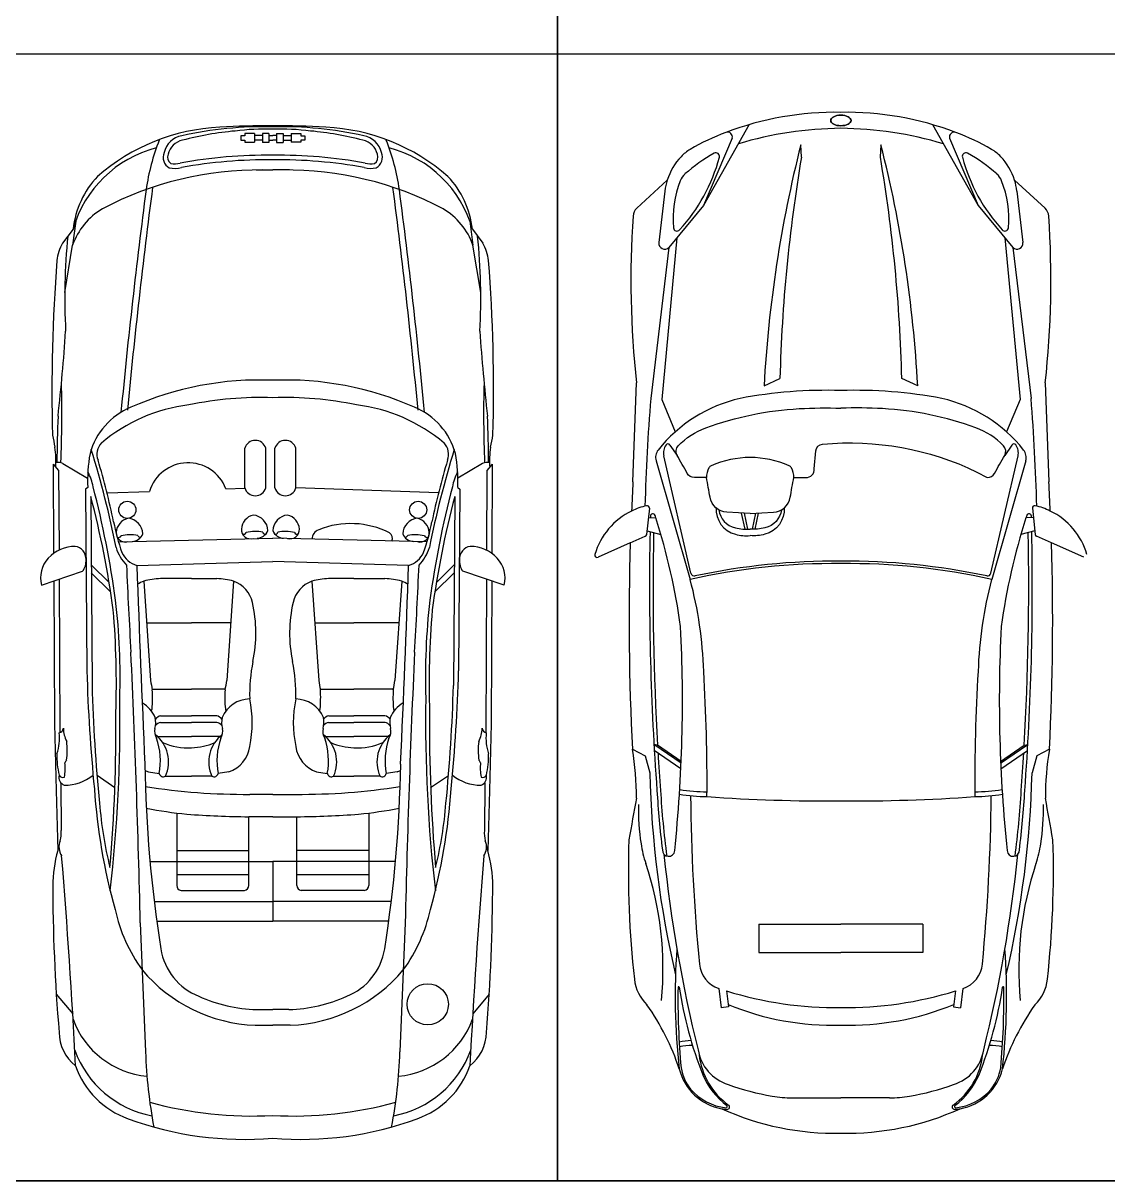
# Model space of a CAD drawing. Header units: inches. Extents: x 478327 to 492265, y -26791 to -22136.
# Drawn here: x 479859.2 to 480044.8, y -22588.7 to -22390.6 of the extents above; entities that cross this region are included whole.
import ezdxf

# ---------------------------------------------------------------- set-up
doc = ezdxf.new("R2010")
doc.units = ezdxf.units.IN
doc.header["$MEASUREMENT"] = 0
for name, color, linetype in [('ceco.net 217 Nissan Z350 - top', 145, 'Continuous'), ('ceco.net 92', 9, 'Continuous'), ('Parking', 7, 'Continuous')]:
    doc.layers.add(name, color=color, linetype=linetype)

msp = doc.modelspace()

# ---------------------------------------------------------------- linework, layer by layer
at = {"layer": 'ceco.net 217 Nissan Z350 - top'}
for p, q in [((479983.447, -22407.929), (479975.634, -22421.789)), ((480014.831, -22407.929), (480022.645, -22421.789)), ((479980.555, -22410.223), (479975.634, -22421.789)), ((480017.723, -22410.223), (480022.645, -22421.789)), ((479992.389, -22413.48), (479992.279, -22411.398)), ((480005.889, -22413.48), (480006, -22411.398)), ((479964.221, -22422.239), (479969.429, -22417.421)), ((480028.849, -22417.421), (480034.058, -22422.239)), ((479969.025, -22419.292), (479967.995, -22428.119)), ((480029.254, -22419.292), (480030.283, -22428.119)), ((479975.634, -22421.789), (479969.705, -22428.947)), ((480022.645, -22421.789), (480028.573, -22428.947)), ((479971.072, -22427.296), (479968.48, -22454.992)), ((480027.206, -22427.296), (480029.799, -22454.992)), ((479969.705, -22428.947), (479966.596, -22454.798)), ((480028.573, -22428.947), (480031.682, -22454.798)), ((479985.993, -22452.64), (479988.71, -22451.382)), ((480012.285, -22452.64), (480009.569, -22451.382)), ((479963.57, -22469.084), (479964.176, -22452.123)), ((480034.103, -22452.123), (480034.709, -22469.084)), ((479968.48, -22454.992), (479970.781, -22460.526)), ((480029.799, -22454.992), (480027.498, -22460.526)), ((479969.884, -22462.758), (479971.117, -22464.529)), ((480028.395, -22462.758), (480027.161, -22464.529)), ((479967.514, -22465.438), (479973.346, -22485.79)), ((479973.476, -22484.704), (479968.835, -22464.623)), ((480024.802, -22484.704), (480029.444, -22464.623)), ((480030.765, -22465.438), (480024.933, -22485.79)), ((479963.57, -22469.084), (479963.57, -22469.084)), ((480034.709, -22469.084), (480034.709, -22469.084)), ((479966.383, -22473.589), (479965.909, -22478.053)), ((480031.896, -22473.589), (480032.369, -22478.053)), ((479966.213, -22475.19), (479967.472, -22475.203)), ((479982.776, -22477.173), (479982.16, -22474.397)), ((479983.239, -22477.171), (479982.628, -22474.422)), ((479983.99, -22477.171), (479984.601, -22474.422)), ((479984.452, -22477.173), (479985.068, -22474.397)), ((480032.065, -22475.19), (480030.806, -22475.203)), ((479965.971, -22477.469), (479968.34, -22478.057)), ((480032.307, -22477.469), (480029.938, -22478.057)), ((479963.114, -22479.518), (479957.606, -22481.968)), ((479963.114, -22479.518), (479965.67, -22478.382)), ((480035.164, -22479.518), (480032.608, -22478.382)), ((480040.673, -22481.968), (480035.164, -22479.518)), ((479971.806, -22517.209), (479967.156, -22513.993)), ((479967.774, -22514.14), (479967.156, -22513.993)), ((479971.763, -22518.168), (479967.216, -22515.023)), ((479971.818, -22516.936), (479967.774, -22514.14)), ((480026.46, -22516.936), (480030.504, -22514.14)), ((480026.472, -22517.209), (480031.122, -22513.993)), ((480026.515, -22518.168), (480031.062, -22515.023)), ((480030.504, -22514.14), (480031.122, -22513.993)), ((479985.115, -22544.753), (479999.139, -22544.753)), ((479985.115, -22544.753), (479985.115, -22549.631)), ((480013.164, -22544.753), (479999.139, -22544.753)), ((480013.164, -22544.753), (480013.164, -22549.631)), ((479985.115, -22549.631), (479999.139, -22549.631)), ((480013.164, -22549.631), (479999.139, -22549.631)), ((479978.283, -22555.779), (479978.674, -22559.061)), ((479979.56, -22556.19), (479979.885, -22558.916)), ((480018.718, -22556.19), (480018.393, -22558.916)), ((480019.996, -22555.779), (480019.604, -22559.061)), ((479979.885, -22558.916), (479978.674, -22559.061)), ((480018.393, -22558.916), (480019.604, -22559.061)), ((479990.828, -22574.491), (479999.139, -22574.491)), ((480007.45, -22574.491), (479999.139, -22574.491))]:
    msp.add_line(p, q, dxfattribs=at)
for points in [[(479969.429, -22417.421, 0.0465277), (479969.025, -22419.292)], [(479983.614, -22474.472), (479979.619, -22474.267, -0.3525811), (479976.751, -22471.704, 0.0080468), (479976.137, -22468.322), (479974.088, -22468.322, -0.2705207), (479972.859, -22467.604, 0.0006141), (479971.117, -22464.529, -0.3317973), (479971.322, -22462.888, -0.1142697), (479976.034, -22459.813, -0.0742459), (479992.014, -22456.533, -0.0216863), (479999.139, -22456.455, -0.0216863)], [(480022.416, -22467.376), (480024.191, -22468.322, 0.2705207), (480025.42, -22467.604, -0.0006141), (480027.161, -22464.529, 0.3317973), (480026.956, -22462.888, 0.1142697), (480022.244, -22459.813, 0.0742459), (480006.264, -22456.533, 0.0216863), (479999.139, -22456.455)], [(479993.141, -22468.322, 0.4601813), (479994.559, -22466.837), (479994.836, -22463.779, -0.3618826), (479996.017, -22462.598, -0.136022), (480022.416, -22467.376, -0.0155747)], [(479983.614, -22474.472), (479987.609, -22474.267, 0.3525811), (479990.477, -22471.704, -0.0080468), (479991.092, -22468.322), (479993.141, -22468.322)], [(479977.799, -22473.455, 0.3580107), (479981.084, -22478.042, 0.0871424), (479983.614, -22478.266)], [(479989.43, -22473.455, -0.3580107), (479986.145, -22478.042, -0.0871424), (479983.614, -22478.266)], [(479978.264, -22473.872, 0.3165607), (479981.084, -22476.925, 0.0871424), (479983.614, -22477.149)], [(479988.965, -22473.872, -0.3165607), (479986.145, -22476.925, -0.0871424), (479983.614, -22477.149)], [(480018.614, -22576.449, 0.0255911), (480019.535, -22576.337, 0.0199475)]]:
    msp.add_lwpolyline(points, format="xyb", dxfattribs=at)
for points in [[(479963.472, -22514.835), (479965.627, -22515.976), (479966.435, -22518.871)], [(480034.807, -22514.835), (480032.651, -22515.976), (480031.843, -22518.871)]]:
    msp.add_lwpolyline(points, dxfattribs=at)
for centre, radius, start, end in [((479998.13, -22457.854), 52.04, 88.88866, 111.00859), ((480000.149, -22457.854), 52.04, 68.99141, 91.11134), ((479992.055, -22443.728), 36.68, 110.05971, 120.63175), ((479979.765, -22410.033), 0.813, 346.4917, 111.00859), ((479999.768, -22471.959), 63.405, 90.56804, 106.65527), ((479998.511, -22471.959), 63.405, 73.34473, 89.43196), ((480018.514, -22410.033), 0.813, 68.99141, 193.5083), ((480006.224, -22443.728), 36.68, 59.36825, 69.94029), ((479977.094, -22418.463), 7.318, 120.63175, 136.34578), ((480201.088, -22464.322), 215.411, 165.77755, 176.8914), ((479797.191, -22464.322), 215.411, 3.1086, 14.22245), ((480021.184, -22418.463), 7.318, 43.65422, 59.36825), ((479979.254, -22420.524), 10.303, 136.34578, 162.47485), ((479949.727, -22405.929), 29.608, 317.46933, 345.14764), ((479990.978, -22437.198), 27.868, 119.01816, 131.65106), ((479977.756, -22413.362), 0.61, 345.14764, 119.01816), ((480257.371, -22458.333), 268.751, 170.3926, 178.51793), ((479740.907, -22458.333), 268.751, 1.48207, 9.6074), ((480020.523, -22413.362), 0.61, 60.98184, 194.85236), ((480048.552, -22405.929), 29.608, 194.85236, 222.53067), ((480007.3, -22437.198), 27.868, 48.34894, 60.98184), ((480019.025, -22420.524), 10.303, 17.52515, 43.65422), ((479988.17, -22424.023), 17.751, 158.57927, 185.04909), ((479974.484, -22418.654), 3.049, 131.65106, 158.57927), ((480023.794, -22418.654), 3.049, 21.42073, 48.34894), ((480010.109, -22424.023), 17.751, 354.95091, 21.42073), ((480019.025, -22420.524), 10.303, 6.86947, 17.52515), ((480125.384, -22434.448), 162.175, 176.16308, 186.25709), ((479965.601, -22423.732), 2.033, 132.77085, 176.16308), ((480032.677, -22423.732), 2.033, 3.83692, 47.22915), ((479872.894, -22434.448), 162.175, 353.74291, 3.83692), ((479971.096, -22425.532), 0.61, 185.04909, 317.46933), ((480027.183, -22425.532), 0.61, 222.53067, 354.95091), ((479969.008, -22428.207), 1.016, 174.99355, 313.32531), ((480029.271, -22428.207), 1.016, 226.67469, 5.00645), ((479996.826, -22534.142), 80.746, 88.35804, 100.65999), ((480001.453, -22534.142), 80.746, 79.34001, 91.64196), ((480329.349, -22483.233), 363.865, 175.51787, 178.42208), ((479987.38, -22479.046), 24.87, 102.75425, 141.65674), ((480010.899, -22479.046), 24.87, 38.34326, 77.24575), ((479668.93, -22483.233), 363.865, 1.57792, 4.48213), ((479969.468, -22464.878), 2.033, 141.65674, 195.98994), ((479971.064, -22464.107), 2.288, 143.57135, 193.01587), ((479969.55, -22462.99), 0.407, 34.86094, 143.57135), ((480028.728, -22462.99), 0.407, 36.42865, 145.13906), ((480027.214, -22464.107), 2.288, 346.98413, 36.42865), ((480028.81, -22464.878), 2.033, 344.01006, 38.34326), ((479983.614, -22481.401), 16.503, 66.16199, 113.83801), ((479979.613, -22468.322), 3.476, 151.46607, 180), ((479977.273, -22467.049), 0.813, 113.83801, 151.46607), ((479989.956, -22467.049), 0.813, 28.53393, 66.16199), ((479987.616, -22468.322), 3.476, 0, 28.53393), ((480388.901, -22492.872), 425.996, 176.79899, 177.46797), ((479609.377, -22492.872), 425.996, 2.53203, 3.20101), ((479968.55, -22484.826), 11.976, 102.84145, 115.88827), ((479965.978, -22473.546), 0.407, 353.94846, 102.84145), ((480032.3, -22473.546), 0.407, 77.15855, 186.05154), ((480029.729, -22484.826), 11.976, 64.11173, 77.15855), ((479968.55, -22484.826), 11.976, 115.88827, 163.78875), ((480436.973, -22487.141), 470.583, 178.51071, 178.54519), ((479966.955, -22474.921), 0.407, 17.8949, 178.51071), ((479859.984, -22509.461), 112.816, 17.67788, 17.8949), ((479859.984, -22509.461), 112.816, 7.95676, 17.67788), ((480138.294, -22509.461), 112.816, 162.32212, 172.04324), ((480138.294, -22509.461), 112.816, 162.1051, 162.32212), ((480031.324, -22474.921), 0.407, 1.48929, 162.1051), ((479561.306, -22487.141), 470.583, 1.45481, 1.48929), ((480029.729, -22484.826), 11.976, 16.21125, 64.11173), ((480436.973, -22487.141), 470.583, 178.83789, 184.23249), ((479561.306, -22487.141), 470.583, 355.76751, 1.16211), ((480388.901, -22492.872), 425.996, 178.20371, 182.95537), ((479965.505, -22478.01), 0.407, 293.97187, 353.94846), ((480437.582, -22487.141), 470.583, 178.85621, 183.289), ((479560.696, -22487.141), 470.583, 356.711, 1.14379), ((480032.773, -22478.01), 0.407, 186.05154, 246.02813), ((479609.377, -22492.872), 425.996, 357.04463, 1.79629), ((479957.44, -22481.596), 0.407, 163.78875, 293.97187), ((479998.165, -22597.929), 114.887, 89.51404, 102.48078), ((479998.165, -22597.522), 114.887, 89.51404, 102.04107), ((480000.114, -22597.522), 114.887, 77.95893, 90.48596), ((480000.114, -22597.929), 114.887, 77.51922, 90.48596), ((479974.071, -22484.566), 0.61, 193.01587, 282.04107), ((480024.208, -22484.566), 0.61, 257.95893, 346.98413), ((479907.948, -22503.455), 67.742, 1.6556, 15.11601), ((480090.33, -22503.455), 67.742, 164.88399, 178.3444), ((479724.476, -22506.511), 247.562, 354.04843, 2.93274), ((480273.802, -22506.511), 247.562, 177.06726, 185.95157), ((479665.418, -22520.47), 310.823, 359.54632, 3.49926), ((480332.86, -22520.47), 310.823, 176.50074, 180.45368), ((479913.619, -22523.108), 50.535, 359.90064, 9.42199), ((480084.66, -22523.108), 50.535, 170.57801, 180.09936), ((480437.582, -22487.141), 470.583, 183.45045, 184.23249), ((479560.696, -22487.141), 470.583, 355.76751, 356.54955), ((480137.432, -22514.66), 171.049, 181.41053, 193.10962), ((479860.846, -22514.66), 171.049, 346.89038, 358.58947), ((481987.143, -22892.313), 2056.389, 169.659473, 169.861179), ((480114.113, -22513.633), 146.672, 183.21998, 187.20243), ((480114.723, -22513.633), 146.672, 183.21998, 187.6307), ((479976.608, -22490.814), 32.119, 260.8832, 269.32742), ((479976.608, -22490.814), 31.306, 260.73984, 269.31979), ((480308.99, -22519.646), 335.583, 180.53421, 185.46454), ((479996.72, -22237.057), 286.607, 265.90055, 270.4836), ((480001.558, -22237.057), 286.607, 269.5164, 274.09945), ((480021.67, -22490.814), 31.306, 270.68021, 279.26016), ((480021.67, -22490.814), 32.119, 270.67258, 279.1168), ((479689.289, -22519.646), 335.583, 354.53546, 359.46579), ((479883.555, -22513.633), 146.672, 352.3693, 356.78002), ((479884.165, -22513.633), 146.672, 352.79757, 356.78002), ((478010.487, -22892.43), 2057.048, 10.138847, 10.340488), ((480003.845, -22525.093), 39.35, 178.8247, 188.63417), ((479994.434, -22525.093), 39.35, 351.36583, 1.1753), ((480128.271, -22535.727), 165.494, 178.12755, 186.40229), ((479985.038, -22527.949), 20.328, 188.63417, 198.50697), ((480013.241, -22527.949), 20.328, 341.49303, 351.36583), ((479870.007, -22535.727), 165.494, 353.59772, 1.87245), ((479969.651, -22532.101), 1.052, 175.71933, 355.71933), ((480206.583, -22508.617), 238.94, 185.81048, 193.96572), ((479791.696, -22508.617), 238.94, 346.03428, 354.18952), ((480028.627, -22532.101), 1.052, 184.28067, 4.28067), ((479911.767, -22552.475), 56.939, 354.62957, 18.50697), ((480086.511, -22552.475), 56.939, 161.49303, 185.37043), ((480082.253, -22556.988), 111.468, 175.87331, 186.46768), ((479916.025, -22556.988), 111.468, 353.53232, 4.12669), ((479979.788, -22551.138), 4.879, 185.46454, 251.5243), ((480018.491, -22551.138), 4.879, 288.4757, 354.53546), ((479970.706, -22553.516), 6.928, 185.50447, 226.7034), ((480027.573, -22553.516), 6.928, 313.2966, 354.49553), ((480097.864, -22557.666), 126.607, 179.0473, 185.30596), ((479971.376, -22555.563), 0.102, 8.64075, 179.0473), ((480040.168, -22545.109), 69.48, 188.64075, 201.47525), ((479998.286, -22495.776), 63.249, 251.5243, 251.56351), ((479998.286, -22495.776), 63.249, 252.77894, 270.77317), ((479999.993, -22495.776), 63.249, 269.22683, 287.22106), ((479999.993, -22495.776), 63.249, 288.43649, 288.4757), ((479958.111, -22545.109), 69.48, 338.52475, 351.35925), ((479900.415, -22557.666), 126.607, 354.69404, 0.9527), ((480026.903, -22555.563), 0.102, 0.9527, 171.35925), ((479931.808, -22582.668), 41.8, 18.29868, 35.22449), ((479997.75, -22515.186), 46.871, 247.52882, 271.69807), ((480000.528, -22515.186), 46.871, 268.30193, 292.47118), ((480066.47, -22582.668), 41.8, 144.77551, 161.70131), ((479974.589, -22582.42), 17.756, 93.49728, 100.13069), ((480023.69, -22582.42), 17.756, 79.86931, 86.50272), ((479974.589, -22582.42), 16.943, 92.85037, 100.45145), ((479982.108, -22565.047), 7.505, 189.47774, 252.51541), ((480016.17, -22565.047), 7.505, 287.48459, 350.52226), ((480023.69, -22582.42), 16.943, 79.54855, 87.14963), ((479987.018, -22565.783), 12.201, 186.17698, 234.47429), ((480011.26, -22565.783), 12.201, 305.52571, 353.82302), ((479980.303, -22567.409), 9.063, 193.62477, 260.09592), ((479979.765, -22567.965), 8.09, 190.02658, 218.37747), ((479987.735, -22565.232), 13.329, 203.49204, 232.54471), ((480010.543, -22565.232), 13.329, 307.45529, 336.50796), ((480017.976, -22567.409), 9.063, 279.90408, 346.37523), ((480018.513, -22567.965), 8.09, 321.62253, 349.97342), ((479994.861, -22530.693), 44.142, 250.12398, 260.25008), ((480003.417, -22530.693), 44.142, 279.74992, 289.87602), ((479980.432, -22567.021), 9.205, 220.41221, 264.09487), ((479990.828, -22554.164), 20.328, 260.25008, 270), ((480007.45, -22554.164), 20.328, 270, 279.74992), ((480017.847, -22567.021), 9.205, 275.90513, 319.58779), ((479980.303, -22567.409), 9.063, 260.09592, 265.95968), ((479998.117, -22533.813), 46.729, 245.50666, 271.25343), ((479979.506, -22575.974), 0.203, 264.09487, 52.54471), ((479979.693, -22576.044), 0.407, 265.95968, 54.47429), ((480000.161, -22533.813), 46.729, 268.74657, 294.49334), ((480018.586, -22576.044), 0.407, 125.52571, 274.04032), ((480018.773, -22575.974), 0.203, 127.45529, 275.90513)]:
    msp.add_arc(centre, radius, start, end, dxfattribs=at)
msp.add_ellipse((479999.139, -22407.215), major_axis=(-1.738, 0), ratio=0.5214678, dxfattribs=at)
at = {"layer": 'ceco.net 217 Nissan Z350 - top', "extrusion": (0, 0, -1)}
msp.add_ellipse((479999.139, -22407.215), major_axis=(1.738, 0), ratio=0.5214678, dxfattribs=at)
at = {"layer": 'ceco.net 92', "linetype": 'ByBlock', "ltscale": 0.4}
for p, q in [((479896.473, -22409.817), (479896.473, -22410.562)), ((479897.159, -22409.817), (479896.473, -22409.817)), ((479898.813, -22409.444), (479897.159, -22409.444)), ((479897.159, -22409.444), (479897.159, -22409.817)), ((479898.813, -22409.444), (479898.813, -22410.9)), ((479900.183, -22409.77), (479898.813, -22409.77)), ((479900.183, -22409.454), (479900.183, -22411.004)), ((479901.294, -22409.454), (479900.183, -22409.454)), ((479901.294, -22409.454), (479901.294, -22411.004)), ((479901.294, -22409.77), (479901.939, -22409.77)), ((479902.583, -22409.77), (479901.939, -22409.77)), ((479902.583, -22409.454), (479902.583, -22411.004)), ((479902.583, -22409.454), (479903.694, -22409.454)), ((479903.694, -22409.454), (479903.694, -22411.004)), ((479903.694, -22409.77), (479905.064, -22409.77)), ((479905.064, -22409.444), (479906.718, -22409.444)), ((479905.064, -22409.444), (479905.064, -22410.9)), ((479906.718, -22409.444), (479906.718, -22409.817)), ((479906.718, -22409.817), (479907.405, -22409.817)), ((479907.405, -22409.817), (479907.405, -22410.562)), ((479896.473, -22410.562), (479897.159, -22410.562)), ((479897.159, -22410.562), (479897.159, -22410.9)), ((479897.159, -22410.9), (479898.813, -22410.9)), ((479900.183, -22410.576), (479898.813, -22410.576)), ((479901.294, -22411.004), (479900.183, -22411.004)), ((479901.294, -22410.576), (479901.939, -22410.576)), ((479902.583, -22410.576), (479901.939, -22410.576)), ((479902.583, -22411.004), (479903.694, -22411.004)), ((479903.694, -22410.576), (479905.064, -22410.576)), ((479906.718, -22410.9), (479905.064, -22410.9)), ((479906.718, -22410.562), (479906.718, -22410.9)), ((479907.405, -22410.562), (479906.718, -22410.562)), ((479899.077, -22415.684), (479901.939, -22415.684)), ((479904.8, -22415.684), (479901.939, -22415.684)), ((479867.788, -22425.797), (479865.994, -22428.194)), ((479868.229, -22424.432), (479867.682, -22428.58)), ((479935.648, -22424.432), (479936.195, -22428.58)), ((479936.089, -22425.797), (479937.883, -22428.194)), ((479866.351, -22436.644), (479867.682, -22428.58)), ((479937.526, -22436.644), (479936.195, -22428.58)), ((479897.147, -22470.086), (479897.147, -22463.305)), ((479900.759, -22470.086), (479900.759, -22463.305)), ((479902.301, -22470.086), (479902.301, -22463.305)), ((479905.913, -22470.086), (479905.913, -22463.305)), ((479864.389, -22466.061), (479864.456, -22481.307)), ((479864.389, -22466.061), (479865.31, -22467.113)), ((479865.31, -22467.113), (479865.37, -22480.745)), ((479866.036, -22465.904), (479870.273, -22468.458)), ((479937.841, -22465.904), (479933.604, -22468.458)), ((479938.567, -22467.113), (479938.507, -22480.745)), ((479939.488, -22466.061), (479938.567, -22467.113)), ((479939.488, -22466.061), (479939.421, -22481.307)), ((479870.296, -22470.028), (479869.924, -22470.322)), ((479869.924, -22470.322), (479870.135, -22501.421)), ((479870.808, -22471.566), (479871.019, -22503.886)), ((479873.582, -22470.951), (479880.847, -22470.693)), ((479893.915, -22470.23), (479897.156, -22470.115)), ((479930.295, -22470.951), (479905.913, -22470.086)), ((479933.069, -22471.566), (479932.858, -22503.886)), ((479933.582, -22470.028), (479933.953, -22470.322)), ((479933.953, -22470.322), (479933.742, -22501.421)), ((479875.535, -22479.322), (479901.939, -22478.672)), ((479928.342, -22479.322), (479901.939, -22478.672)), ((479870.885, -22483.266), (479873.948, -22486.263)), ((479878.69, -22483.384), (479901.939, -22482.711)), ((479925.188, -22483.384), (479901.939, -22482.711)), ((479932.993, -22483.266), (479929.929, -22486.263)), ((479862.367, -22486.742), (479869.416, -22484.374)), ((479870.893, -22484.614), (479874.209, -22487.883)), ((479888.038, -22485.628), (479882.736, -22485.628)), ((479888.038, -22485.628), (479892.375, -22485.628)), ((479915.839, -22485.628), (479911.503, -22485.628)), ((479915.839, -22485.628), (479921.141, -22485.628)), ((479932.984, -22484.614), (479929.668, -22487.883)), ((479941.51, -22486.742), (479934.461, -22484.374)), ((479864.477, -22486.033), (479864.585, -22510.456)), ((479865.392, -22485.726), (479865.507, -22511.986)), ((479879.881, -22486.067), (479881.028, -22503.045)), ((479895.229, -22486.067), (479894.082, -22503.045)), ((479908.648, -22486.067), (479909.795, -22503.045)), ((479923.996, -22486.067), (479922.849, -22503.045)), ((479938.486, -22485.726), (479938.37, -22511.986)), ((479939.4, -22486.033), (479939.292, -22510.456)), ((479880.363, -22493.21), (479888.038, -22493.21)), ((479894.747, -22493.21), (479888.038, -22493.21)), ((479909.13, -22493.21), (479915.839, -22493.21)), ((479923.514, -22493.21), (479915.839, -22493.21)), ((479881.298, -22504.533), (479888.038, -22504.533)), ((479893.812, -22504.533), (479888.038, -22504.533)), ((479910.065, -22504.533), (479915.839, -22504.533)), ((479922.579, -22504.533), (479915.839, -22504.533)), ((479882.747, -22509.097), (479888.038, -22509.097)), ((479892.364, -22509.097), (479888.038, -22509.097)), ((479911.514, -22509.097), (479915.839, -22509.097)), ((479921.13, -22509.097), (479915.839, -22509.097)), ((479864.585, -22510.456), (479864.877, -22521.909)), ((479882.733, -22510.258), (479888.038, -22510.258)), ((479892.377, -22510.258), (479888.038, -22510.258)), ((479911.5, -22510.258), (479915.839, -22510.258)), ((479921.144, -22510.258), (479915.839, -22510.258)), ((479939.292, -22510.456), (479939, -22521.909)), ((479882.152, -22512.618), (479888.038, -22512.618)), ((479892.958, -22512.618), (479888.038, -22512.618)), ((479910.919, -22512.618), (479915.839, -22512.618)), ((479921.725, -22512.618), (479915.839, -22512.618)), ((479871.872, -22519.253), (479874.932, -22521.345)), ((479880.67, -22518.686), (479882.509, -22518.995)), ((479894.44, -22518.686), (479892.602, -22518.995)), ((479909.437, -22518.686), (479911.275, -22518.995)), ((479923.207, -22518.686), (479921.368, -22518.995)), ((479865.679, -22520.55), (479865.725, -22528.752)), ((479883.574, -22519.447), (479888.038, -22519.447)), ((479891.536, -22519.447), (479888.038, -22519.447)), ((479912.341, -22519.447), (479915.839, -22519.447)), ((479920.303, -22519.447), (479915.839, -22519.447)), ((479931.998, -22519.346), (479928.949, -22521.453)), ((479938.198, -22520.55), (479938.152, -22528.752)), ((479864.877, -22521.909), (479865.145, -22532.161)), ((479901.939, -22522.549), (479898.006, -22522.549)), ((479901.939, -22522.549), (479905.871, -22522.549)), ((479939, -22521.909), (479938.732, -22532.161)), ((479885.507, -22525.741), (479885.507, -22538.131)), ((479901.939, -22526.378), (479897.828, -22526.378)), ((479897.828, -22538.131), (479897.828, -22526.378)), ((479901.939, -22526.378), (479906.049, -22526.378)), ((479906.049, -22538.131), (479906.049, -22526.378)), ((479918.371, -22525.741), (479918.371, -22538.131)), ((479885.507, -22532.126), (479897.828, -22532.126)), ((479918.371, -22532.126), (479906.049, -22532.126)), ((479880.941, -22534.011), (479901.939, -22534.011)), ((479922.936, -22534.011), (479901.939, -22534.011)), ((479901.939, -22534.011), (479901.939, -22544.27)), ((479885.507, -22536.236), (479897.828, -22536.236)), ((479906.049, -22536.236), (479918.371, -22536.236)), ((479886.243, -22539.006), (479897.092, -22539.006)), ((479917.634, -22539.006), (479906.785, -22539.006)), ((479881.666, -22540.904), (479901.939, -22540.904)), ((479922.212, -22540.904), (479901.939, -22540.904)), ((479879.276, -22544.547), (479880.181, -22566.624)), ((479882.096, -22544.27), (479901.939, -22544.27)), ((479921.781, -22544.27), (479901.939, -22544.27)), ((479924.601, -22544.547), (479923.696, -22566.624)), ((479864.907, -22556.735), (479867.717, -22560.115)), ((479938.97, -22556.735), (479936.16, -22560.115)), ((479899.165, -22559.389), (479901.939, -22559.389)), ((479904.712, -22559.389), (479901.939, -22559.389)), ((479898.952, -22562.051), (479901.939, -22562.051)), ((479904.925, -22562.051), (479901.939, -22562.051))]:
    msp.add_line(p, q, dxfattribs=at)
for centre, radius in [((479877.057, -22473.848), 1.46), ((479926.82, -22473.848), 1.46), ((479928.46, -22558.475), 3.53)]:
    msp.add_circle(centre, radius, dxfattribs=at)
for centre, radius, start, end in [((479900.547, -22473.457), 65.183, 88.77659, 102.56313), ((479901.332, -22536.19), 128.081, 89.72847, 93.78382), ((479902.546, -22536.19), 128.081, 86.21618, 90.27153), ((479903.33, -22473.457), 65.183, 77.43687, 91.22341), ((479894.345, -22442.235), 33.879, 92.4796, 131.35327), ((479887.021, -22413.547), 3.769, 99.96676, 167.01626), ((479900.619, -22464.312), 55.531, 95.28816, 104.72496), ((479900.572, -22448.849), 40.153, 88.04987, 97.25596), ((479903.305, -22448.849), 40.153, 82.74404, 91.95013), ((479903.258, -22464.312), 55.531, 75.27504, 84.71184), ((479909.532, -22442.235), 33.879, 48.64673, 87.5204), ((479916.856, -22413.547), 3.769, 12.98374, 80.03324), ((479886.965, -22431.228), 19.93, 104.3742, 164.18679), ((479916.641, -22424.149), 36.72, 158.30416, 172.00152), ((479887.084, -22413.669), 3.119, 100.71169, 167.73656), ((479916.794, -22413.669), 3.119, 12.26344, 79.28831), ((479887.236, -22424.149), 36.72, 7.99848, 21.69584), ((479916.913, -22431.228), 19.93, 15.81321, 75.6258), ((479885.232, -22413.528), 2.058, 156.30234, 241.26096), ((479885.35, -22413.488), 1.399, 159.89023, 233.0209), ((479901.071, -22495.978), 82.822, 89.40002, 100.40783), ((479901.264, -22499.585), 85.651, 89.54888, 100.06112), ((479902.806, -22495.978), 82.822, 79.59217, 90.59998), ((479902.613, -22499.585), 85.651, 79.93888, 90.45112), ((479918.528, -22413.488), 1.399, 306.9791, 20.10977), ((479918.645, -22413.528), 2.058, 298.73904, 23.69766), ((479899.646, -22473.213), 57.531, 89.43345, 117.80542), ((479885.104, -22410.985), 4.431, 258.79287, 285.67403), ((479885.051, -22409.798), 4.838, 263.5513, 282.62933), ((479904.231, -22473.213), 57.531, 62.19458, 90.56655), ((479918.773, -22410.985), 4.431, 254.32597, 281.20713), ((479918.826, -22409.798), 4.838, 257.37067, 276.4487), ((479883.172, -22427.47), 15.475, 136.4256, 173.79256), ((479920.705, -22427.47), 15.475, 6.20744, 43.5744), ((480929.422, -22556.725), 1058.14, 172.523428, 174.600957), ((480930.524, -22556.344), 1058.14, 172.523428, 174.600957), ((478873.353, -22556.344), 1058.14, 5.399043, 7.476572), ((478874.455, -22556.725), 1058.14, 5.399043, 7.476572), ((479878.768, -22432.437), 11.737, 120.50826, 160.81849), ((479925.109, -22432.437), 11.737, 19.18151, 59.49174), ((479968.819, -22437.542), 102.471, 174.09287, 183.20803), ((479835.059, -22437.542), 102.471, 356.79197, 5.90713), ((479872.417, -22431.936), 7.434, 149.7763, 174.33779), ((479931.46, -22431.936), 7.434, 5.66221, 30.2237), ((480148.229, -22453.297), 284.069, 175.53909, 181.57287), ((479655.648, -22453.297), 284.069, 358.42713, 4.46091), ((479536.892, -22421.063), 330.364, 353.61381, 356.14461), ((480266.986, -22421.063), 330.364, 183.85539, 186.38619), ((479899.7, -22505.927), 54.298, 87.63692, 113.94068), ((479904.177, -22505.927), 54.298, 66.05932, 92.36308), ((479680.865, -22457.566), 185.002, 357.45827, 1.67409), ((480123.012, -22457.566), 185.002, 178.32591, 182.54173), ((479891.141, -22484.496), 28.821, 97.05856, 129.984), ((479899.821, -22514.466), 59.834, 87.97159, 101.78575), ((479904.056, -22514.466), 59.834, 78.21425, 92.02841), ((479912.736, -22484.496), 28.821, 50.016, 82.94144), ((480043.034, -22465.84), 178.01, 177.41413, 179.97238), ((479882.267, -22467.401), 12.016, 112.51126, 164.73573), ((479921.61, -22467.401), 12.016, 15.26427, 67.48874), ((479760.843, -22465.84), 178.01, 0.02762, 2.58587), ((479986.28, -22437.988), 124.182, 190.72367, 191.68304), ((479817.597, -22437.988), 124.182, 348.31696, 349.27633), ((479849.53, -22465.499), 15.324, 356.06626, 8.87925), ((479711.142, -22512.921), 167.214, 11.24139, 17.18186), ((479874.637, -22464.336), 2.786, 136.32819, 201.50715), ((479898.953, -22463.852), 1.887, 16.85135, 163.14865), ((479904.107, -22463.852), 1.887, 16.85135, 163.14865), ((480092.735, -22512.921), 167.214, 162.81814, 168.75861), ((479929.241, -22464.336), 2.786, 338.49285, 43.67181), ((479954.347, -22465.499), 15.324, 171.12075, 183.93374), ((479865.32, -22467.253), 1.528, 62.03713, 107.86676), ((479896.848, -22468.859), 26.578, 169.98688, 182.52086), ((479753.329, -22501.009), 123.953, 11.6969, 16.71528), ((479887.461, -22472.72), 6.918, 21.09797, 162.96703), ((480050.549, -22501.009), 123.953, 163.28472, 168.3031), ((479907.029, -22468.859), 26.578, 357.47914, 10.01312), ((479938.557, -22467.253), 1.528, 72.13324, 117.96287), ((479862.017, -22471.674), 9.356, 10.85656, 27.54557), ((479941.86, -22471.674), 9.356, 152.45443, 169.14344), ((479712.748, -22513.02), 163.406, 7.74933, 14.69584), ((479713.146, -22511.365), 163.406, 7.74933, 14.69584), ((479898.953, -22469.539), 1.887, 196.85135, 343.14865), ((479904.107, -22469.539), 1.887, 196.85135, 343.14865), ((480090.731, -22511.365), 163.406, 165.30416, 172.25067), ((480091.129, -22513.02), 163.406, 165.30416, 172.25067), ((479877.812, -22477.885), 2.662, 103.566, 176.06124), ((479876.91, -22478.087), 2.803, 2.33397, 84.31552), ((479899.222, -22477.327), 2.662, 103.566, 176.06124), ((479898.32, -22477.529), 2.803, 2.33397, 84.31552), ((479904.74, -22477.529), 2.803, 95.68448, 177.66603), ((479903.838, -22477.327), 2.662, 3.93876, 76.434), ((479926.967, -22478.087), 2.803, 95.68448, 177.66603), ((479926.065, -22477.885), 2.662, 3.93876, 76.434), ((479910.157, -22469.184), 36.076, 190.69598, 199.37457), ((479876.713, -22477.807), 1.559, 176.15072, 287.79768), ((479898.122, -22477.249), 1.559, 176.15072, 287.79768), ((479899.015, -22483.776), 6.23, 78.53199, 104.96572), ((479899.152, -22476.583), 2.138, 273.16578, 337.08533), ((479900.673, -22477.567), 0.432, 193.85421, 281.64436), ((479903.908, -22476.583), 2.138, 202.91467, 266.83422), ((479902.386, -22477.567), 0.432, 258.35564, 346.14579), ((479904.044, -22483.776), 6.23, 75.03428, 101.46801), ((479904.937, -22477.249), 1.559, 252.20232, 3.84928), ((479910.446, -22478.937), 1.81, 110.94803, 177.37538), ((479915.268, -22491.112), 14.906, 63.45042, 111.5249), ((479927.164, -22477.807), 1.559, 252.20232, 3.84928), ((479893.72, -22469.184), 36.076, 340.62543, 349.30402), ((479875.566, -22478.063), 0.5, 239.57496, 329.66978), ((479877.606, -22484.334), 6.23, 78.53199, 104.96572), ((479877.742, -22477.141), 2.138, 273.16578, 337.08533), ((479879.264, -22478.125), 0.432, 193.85421, 281.64436), ((479896.975, -22477.505), 0.5, 239.57496, 329.66978), ((479906.084, -22477.505), 0.5, 210.33022, 300.42504), ((479921.331, -22478.683), 1.085, 332.15776, 56.48685), ((479926.135, -22477.141), 2.138, 202.91467, 266.83422), ((479924.613, -22478.125), 0.432, 258.35564, 346.14579), ((479926.271, -22484.334), 6.23, 75.03428, 101.46801), ((479928.311, -22478.063), 0.5, 210.33022, 300.42504), ((479868.1, -22486.206), 6.105, 89.48489, 138.31483), ((479867.75, -22482.307), 2.243, 358.947, 79.59389), ((479882.239, -22478.133), 7.422, 197.16859, 224.16366), ((479879.897, -22479.407), 4.156, 204.81622, 253.11659), ((479923.98, -22479.407), 4.156, 286.88341, 335.18378), ((479921.639, -22478.133), 7.422, 315.83634, 342.83141), ((479936.127, -22482.307), 2.243, 100.40611, 181.053), ((479935.777, -22486.206), 6.105, 41.68517, 90.51511), ((479867.006, -22485.479), 4.808, 136.1162, 195.23106), ((479866.858, -22482.551), 3.141, 324.52054, 3.70114), ((480869.34, -22440.334), 993.355, 182.47923, 183.341567), ((483683.413, -22347.689), 3807.142, 182.04259, 182.554441), ((476120.464, -22347.689), 3807.142, 357.445559, 357.95741), ((478934.537, -22440.334), 993.355, 356.658433, 357.52077), ((479937.019, -22482.551), 3.141, 176.29886, 215.47946), ((479936.871, -22485.479), 4.808, 344.76894, 43.8838), ((479882.952, -22496.524), 10.899, 91.13756, 106.3676), ((479892.158, -22496.524), 10.899, 73.6324, 88.86244), ((479911.719, -22496.524), 10.899, 91.13756, 106.3676), ((479920.925, -22496.524), 10.899, 73.6324, 88.86244), ((479881.516, -22490.757), 4.966, 109.21899, 123.07426), ((479893.595, -22490.757), 4.966, 11.90426, 70.78101), ((479910.283, -22490.757), 4.966, 109.21899, 168.09574), ((479922.361, -22490.757), 4.966, 56.92574, 70.78101), ((479762.244, -22502.439), 113.574, 358.16822, 6.6272), ((480041.633, -22502.439), 113.574, 173.3728, 181.83178), ((479718.675, -22503.74), 156.507, 358.24649, 4.6738), ((479876.268, -22494.938), 22.789, 347.73401, 13.20484), ((479927.609, -22494.938), 22.789, 166.79516, 192.26599), ((480085.202, -22503.74), 156.507, 175.3262, 181.75351), ((477945.443, -22588.276), 1934.327, 1.295398, 2.66804), ((481858.434, -22588.276), 1934.327, 177.33196, 178.704602), ((480160.557, -22493.014), 290.544, 181.65813, 185.64415), ((479927.262, -22505.463), 29.282, 168.80861, 181.48882), ((479876.615, -22505.463), 29.282, 358.51118, 11.19139), ((479643.32, -22493.014), 290.544, 354.35585, 358.34187), ((479924.456, -22495.919), 44.009, 189.3191, 191.45989), ((479850.654, -22495.919), 44.009, 348.54011, 350.6809), ((479953.223, -22495.919), 44.009, 189.3191, 191.45989), ((479879.421, -22495.919), 44.009, 348.54011, 350.6809), ((480161.442, -22495.479), 290.544, 181.65813, 185.64415), ((479861.138, -22506.02), 20.232, 354.61324, 3.84734), ((479913.972, -22506.02), 20.232, 176.15266, 185.38676), ((479889.905, -22506.02), 20.232, 354.61324, 3.84734), ((479942.739, -22506.02), 20.232, 176.15266, 185.38676), ((479642.436, -22495.479), 290.544, 354.35585, 358.34187), ((479625.46, -22510.15), 250.334, 353.3724, 0.934), ((479877.077, -22511.366), 5.142, 22.39746, 60.61513), ((479898.033, -22511.366), 5.142, 90.4832, 157.60254), ((479878.693, -22510.312), 19.725, 348.23791, 11.96294), ((479925.184, -22510.312), 19.725, 168.03706, 191.76209), ((479905.844, -22511.366), 5.142, 22.39746, 89.5168), ((479926.8, -22511.366), 5.142, 119.38487, 157.60254), ((480178.418, -22510.15), 250.334, 179.066, 186.6276), ((479602.896, -22511.195), 272.226, 354.97343, 0.56111), ((479880.73, -22507.87), 0.553, 319.60763, 354.85268), ((479877.94, -22510.229), 3.977, 345.01201, 11.94463), ((479883.14, -22510.664), 1.616, 104.08875, 141.4563), ((479891.97, -22510.664), 1.616, 38.5437, 75.91125), ((479897.17, -22510.229), 3.977, 168.05537, 194.98799), ((479894.38, -22507.87), 0.553, 185.14732, 220.39237), ((479909.497, -22507.87), 0.553, 319.60763, 354.85268), ((479906.707, -22510.229), 3.977, 345.01201, 11.94463), ((479911.907, -22510.664), 1.616, 104.08875, 141.4563), ((479920.737, -22510.664), 1.616, 38.5437, 75.91125), ((479925.937, -22510.229), 3.977, 168.05537, 194.98799), ((479923.147, -22507.87), 0.553, 185.14732, 220.39237), ((480200.981, -22511.195), 272.226, 179.43889, 185.02657), ((479865.248, -22511.155), 0.871, 281.37175, 354.46214), ((479871.52, -22511.049), 5.409, 182.01624, 206.6401), ((479884.003, -22511.758), 2.276, 167.32047, 211.23518), ((479882.907, -22511.51), 1.264, 97.90594, 144.33076), ((479892.203, -22511.51), 1.264, 35.66924, 82.09406), ((479891.108, -22511.758), 2.276, 328.76482, 12.67953), ((479912.769, -22511.758), 2.276, 167.32047, 211.23518), ((479911.674, -22511.51), 1.264, 97.90594, 144.33076), ((479920.97, -22511.51), 1.264, 35.66924, 82.09406), ((479919.874, -22511.758), 2.276, 328.76482, 12.67953), ((479932.357, -22511.049), 5.409, 333.3599, 357.98376), ((479938.629, -22511.155), 0.871, 185.53786, 258.62825), ((479856.611, -22512.84), 8.848, 341.93311, 5.39473), ((479878.28, -22516.986), 5.838, 335.07118, 52.92733), ((479870.925, -22516.814), 11.787, 349.33701, 19.19876), ((479896.83, -22516.986), 5.838, 127.07267, 204.92882), ((479904.185, -22516.814), 11.787, 160.80124, 190.66299), ((479907.047, -22516.986), 5.838, 335.07118, 52.92733), ((479899.692, -22516.814), 11.787, 349.33701, 19.19876), ((479925.597, -22516.986), 5.838, 127.07267, 204.92882), ((479932.952, -22516.814), 11.787, 160.80124, 190.66299), ((479947.266, -22512.84), 8.848, 174.60527, 198.06689), ((479855.225, -22515.064), 11.57, 351.91421, 7.89993), ((479887.447, -22503.639), 10.943, 246.53768, 273.09861), ((479887.664, -22503.639), 10.943, 271.96071, 293.46232), ((479892.697, -22513.624), 5.354, 289.00232, 352.38401), ((479911.18, -22513.624), 5.354, 187.61599, 250.99768), ((479916.213, -22503.639), 10.943, 246.53768, 268.03929), ((479916.43, -22503.639), 10.943, 266.90139, 293.46232), ((479948.652, -22515.064), 11.57, 172.10007, 188.08579), ((479878.381, -22516.125), 13.369, 177.68432, 193.6152), ((479858.549, -22518.147), 7.889, 349.55163, 7.41476), ((479867.581, -22517.653), 1.318, 133.15457, 156.59227), ((479936.296, -22517.653), 1.318, 23.40773, 46.84543), ((479945.328, -22518.147), 7.889, 172.58524, 190.44837), ((479925.496, -22516.125), 13.369, 346.3848, 2.31568), ((479866.828, -22519.615), 1.481, 166.59205, 248.27131), ((479866.01, -22518.935), 0.708, 208.39267, 294.79409), ((479866.242, -22512.925), 8.066, 270.26681, 307.95617), ((480109.129, -22513.503), 229.108, 180.96656, 188.90805), ((479882.413, -22513.624), 5.354, 244.09477, 250.99768), ((479883.227, -22518.784), 0.748, 196.33295, 297.68182), ((479891.884, -22518.784), 0.748, 242.31818, 343.66705), ((479911.993, -22518.784), 0.748, 196.33295, 297.68182), ((479920.65, -22518.784), 0.748, 242.31818, 343.66705), ((479694.748, -22513.503), 229.108, 351.09195, 359.03344), ((479921.464, -22513.624), 5.354, 289.00232, 295.90523), ((479937.635, -22512.925), 8.066, 232.04383, 269.73319), ((479937.867, -22518.935), 0.708, 245.20591, 331.60733), ((479937.049, -22519.615), 1.481, 291.72869, 13.40795), ((479897.528, -22408.183), 114.366, 261.26061, 270.23952), ((479906.349, -22408.183), 114.366, 269.76048, 278.73939), ((479972.379, -22514.914), 101.178, 183.78289, 195.66948), ((479831.498, -22514.914), 101.178, 344.33052, 356.21711), ((479941.086, -22518.625), 68.994, 184.51323, 193.76941), ((479893.727, -22458.222), 68.017, 258.61911, 264.54062), ((479910.151, -22458.222), 68.017, 275.45938, 281.38089), ((479862.791, -22518.625), 68.994, 346.23059, 355.48677), ((479900.076, -22347.823), 178.569, 265.88274, 269.27858), ((479903.801, -22347.823), 178.569, 270.72142, 274.11726), ((479860.688, -22529.188), 5.056, 345.12212, 4.94686), ((479943.189, -22529.188), 5.056, 175.05314, 194.87788), ((479868.067, -22531.537), 2.704, 157.15358, 214.03728), ((479935.81, -22531.537), 2.704, 325.96272, 22.84642), ((479888.198, -22538.519), 23.913, 162.70435, 177.51173), ((478650.015, -22631.589), 1219.797, 2.942146, 4.633572), ((481153.862, -22631.589), 1219.797, 175.366428, 177.057854), ((479915.679, -22538.519), 23.913, 2.48827, 17.29565), ((480169.806, -22537.596), 305.5, 179.97844, 184.82349), ((479886.407, -22538.12), 0.901, 180.73273, 259.47084), ((479896.927, -22538.12), 0.901, 280.52916, 359.26727), ((479906.95, -22538.12), 0.901, 180.73273, 259.47084), ((479917.47, -22538.12), 0.901, 280.52916, 359.26727), ((479634.071, -22537.596), 305.5, 355.17651, 0.02156), ((479901.854, -22536.381), 27.524, 192.29316, 216.06573), ((479902.023, -22536.381), 27.524, 323.93427, 347.70684), ((479893.179, -22547.315), 10.527, 189.10302, 248.28986), ((479910.698, -22547.315), 10.527, 291.71014, 350.89698), ((479899.89, -22535.632), 26.436, 219.88566, 267.96571), ((479903.987, -22535.632), 26.436, 272.03429, 320.11434), ((479900.141, -22532.763), 26.645, 245.95635, 267.90161), ((479903.736, -22532.763), 26.645, 272.09839, 294.04365), ((479881.762, -22555.939), 14.893, 200.04006, 264.81455), ((479922.115, -22555.939), 14.893, 275.18545, 339.95994), ((479872.623, -22563.251), 7.234, 180.25875, 232.35606), ((479931.254, -22563.251), 7.234, 307.64394, 359.74125), ((479884.48, -22560.375), 17.462, 199.94363, 259.34333), ((479963.119, -22563.998), 82.98, 181.81295, 190.75069), ((479840.758, -22563.998), 82.98, 349.24931, 358.18705), ((479919.397, -22560.375), 17.462, 280.65667, 340.05637), ((479882.192, -22564.124), 14.806, 199.14508, 250.30756), ((479921.685, -22564.124), 14.806, 289.69244, 340.85492), ((479898.226, -22513.331), 64.267, 254.36127, 273.31169), ((479905.651, -22513.331), 64.267, 266.68831, 285.63873), ((479897.06, -22523.853), 57.733, 249.88228, 274.84725), ((479906.817, -22523.853), 57.733, 265.15275, 290.11772)]:
    msp.add_arc(centre, radius, start, end, dxfattribs=at)
at = {"layer": 'Parking'}
for p, q in [((479950.647, -22203.088), (479950.647, -22395.888)), ((479950.647, -22395.888), (479950.647, -22203.088)), ((479950.647, -22203.088), (479950.647, -22395.888)), ((479950.647, -22203.088), (479950.647, -22395.888)), ((479950.647, -22395.888), (479950.647, -22203.088)), ((479950.647, -22203.088), (479950.647, -22395.888)), ((479950.647, -22395.888), (479850.347, -22395.888)), ((479950.647, -22395.888), (479850.347, -22395.888)), ((479950.647, -22395.888), (479850.347, -22395.888)), ((479950.647, -22395.888), (479850.347, -22395.888)), ((479950.647, -22588.688), (479950.647, -22395.888)), ((480050.947, -22395.888), (479950.647, -22395.888)), ((479950.647, -22395.888), (479950.647, -22588.688)), ((479950.647, -22588.688), (479950.647, -22395.888)), ((480050.947, -22395.888), (479950.647, -22395.888)), ((480050.947, -22395.888), (479950.647, -22395.888)), ((479950.647, -22588.688), (479950.647, -22395.888)), ((479950.647, -22395.888), (479950.647, -22588.688)), ((479950.647, -22588.688), (479950.647, -22395.888)), ((479950.647, -22588.688), (479950.647, -22395.888)), ((480050.947, -22395.888), (479950.647, -22395.888)), ((479950.647, -22395.888), (479950.647, -22588.688)), ((479950.647, -22588.688), (479950.647, -22395.888)), ((479850.347, -22588.688), (479950.647, -22588.688)), ((479950.647, -22588.688), (479850.347, -22588.688)), ((479850.347, -22588.688), (479950.647, -22588.688)), ((479950.647, -22588.688), (479850.347, -22588.688)), ((479850.347, -22588.688), (479950.647, -22588.688)), ((479950.647, -22588.688), (479850.347, -22588.688)), ((479950.647, -22588.688), (480050.947, -22588.688)), ((480050.947, -22588.688), (479950.647, -22588.688)), ((479950.647, -22588.688), (480050.947, -22588.688)), ((480050.947, -22588.688), (479950.647, -22588.688)), ((479950.647, -22588.688), (480050.947, -22588.688)), ((480050.947, -22588.688), (479950.647, -22588.688))]:
    msp.add_line(p, q, dxfattribs=at)

doc.saveas('drawing.dxf')
